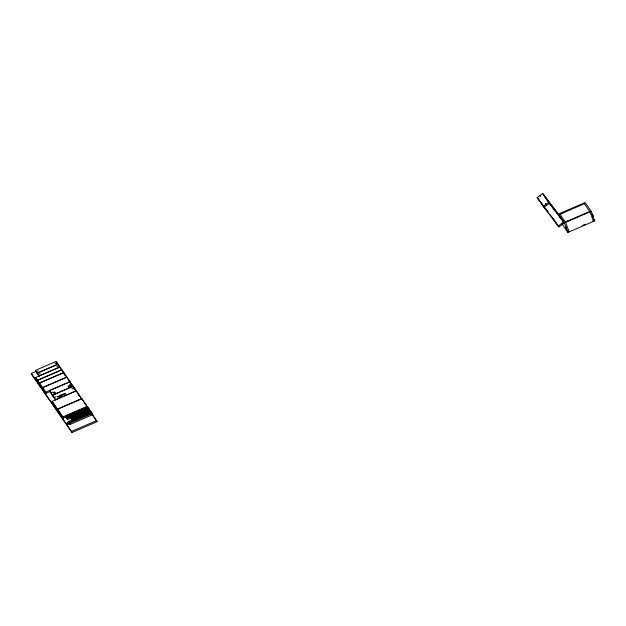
<?xml version="1.0" encoding="UTF-8"?>
<svg xmlns="http://www.w3.org/2000/svg" width="626" height="626" viewBox="0 0 626 626"><rect width="100%" height="100%" fill="white"/><g stroke="black" fill="none" stroke-linecap="round" stroke-linejoin="round"><path stroke-width="0.94" d="M592.642 216.792L592.525 216.213M67.592 424.193L67.185 423.082L68.617 421.353L90.934 411.72L91.936 413.692M543.415 194.412L549.495 203.168L543.963 207.276L537.171 197.581L542.703 193.473L558.329 214.108L585.107 202.558L591.187 211.314L594.7 220.861L567.915 232.41L561.835 223.654M545.911 198.317L543.767 194.929M542.703 193.473L548.783 202.229L543.258 206.337L558.877 226.972L564.409 222.872L591.187 211.314M549.135 202.652L558.384 215.234M557.969 213.685L543.595 195.062M561.514 219.327L559.19 216.26L563.337 221.416M563.697 221.933L558.173 226.041L552.085 217.277M59.939 395.538L59.767 395.945M60.073 395.601C60.863 394.599 58.531 396.07 60.417 395.499M60.292 395.914C59.454 396.962 61.943 395.444 59.955 395.945M68.242 386.117L68.218 386.876L69.001 386.868L70.558 386.195L70.981 385.679L70.55 385.209L68.242 386.117L68.649 387.228L71.043 386.344M37.615 374.184L35.353 370.412L56.05 361.484L58.398 365.388M91.748 413.418L97.116 421.674L71.959 432.527L31.707 374.559L31.3 373.448L35.635 371.578M36.277 371.742L38.311 370.866M54.947 363.69L56.974 362.814M35.353 370.412L37.2 373.073L57.897 364.144M38.217 374.528L40.244 373.659M56.88 366.484L58.914 365.607M59.838 366.938L39.141 375.866L37.294 373.198L57.983 364.277L60.245 368.049M37.834 381.344L35.58 377.564L59.924 367.063L66.771 377.447M35.58 377.564L37.427 380.232L61.771 369.731M63.711 372.517L61.864 369.856L37.513 380.358L39.368 383.018L63.711 372.517L64.118 373.628M39.454 383.151L63.797 372.65L66.872 377.071L42.529 387.572L39.454 383.151L42.936 388.683M70.034 381.625L66.959 377.196L42.615 387.697L45.682 392.126L70.034 381.625L70.535 382.862M52.905 396.211L49.431 390.679L70.12 381.75L73.602 387.283M42.529 387.572L46.097 393.238L49.571 391.735M50.964 392.885L52.991 392.017M69.627 384.841L71.654 383.965M54.642 392.111L53.421 392.635L53.93 393.363L55.151 392.838L54.642 392.111L55.049 393.222M49.431 390.679L52.498 395.1L73.195 386.172M76.356 390.726L73.281 386.305L52.584 395.225L55.659 399.654L76.356 390.726L76.849 391.97M71.967 388.949L74.392 387.901M54.126 397.44L56.152 396.563M60.487 395.194L59.407 396.086M61.082 395.029L65.112 393.292L65.48 393.824L61.325 395.687L61.082 395.029L61.692 396.211M57.694 396.821L58.914 396.297L59.274 396.806M57.874 410.194L52.099 401.352L76.442 390.859L82.311 399.826M52.099 401.352L57.459 409.083L81.81 398.582M87.264 406.446L81.896 398.715L57.553 409.216L62.921 416.939L87.264 406.446L87.765 407.683M66.207 417.652L65.44 416.024L87.358 406.571L88.211 408.324M65.44 416.024L65.8 416.54L87.71 407.088M57.459 409.083L63.328 418.058L65.933 416.932M66.246 417.182L88.156 407.729L87.804 407.213L65.886 416.666L66.653 418.293L65.8 416.54M67.107 418.935L66.34 417.307L88.25 407.862L89.103 409.615M66.34 417.307L66.692 417.824L88.61 408.371M89.056 409.021L88.696 408.504L66.786 417.957L67.138 418.465L89.056 409.021L89.549 410.257M70.887 417.026L89.142 409.146L89.502 409.662L71.239 417.542L70.887 417.026L71.654 418.653L71.239 417.542M72.1 419.295L71.333 417.667L89.588 409.795L90.449 411.548M66.692 417.824L67.553 419.584L71.935 417.691M71.333 417.667L71.693 418.184L89.948 410.304M90.394 410.953L90.034 410.437L71.779 418.309L72.139 418.825L90.394 410.953L90.895 412.19M72.225 418.958L72.992 420.586L72.225 418.958L90.488 411.079L91.341 412.839M72.585 419.467L90.84 411.595M67.185 423.082L91.529 412.581M67.272 423.215L91.615 412.714L92.218 413.567L92.625 414.686L70.308 424.311L67.678 424.326L67.272 423.215L69.901 423.199L92.218 413.567M562.578 213.161L559.973 214.288L584.316 203.786M31.3 373.448L71.552 431.416L96.709 420.562M567.946 220.892L565.333 222.011L589.684 211.51M582.689 225.368L585.302 224.249M60.519 396.579L60.871 396.156L60.151 396.579M70.691 385.264L71.121 386.399M548.783 202.229L564.409 222.872L567.915 232.41M549.307 203.207L555.121 210.884M537.171 197.581L543.564 206.024M545.269 208.27L548.11 212.026M538.243 199.037L542.218 204.287M543.352 205.79L547.899 211.791M549.605 214.037L551.874 217.042M592.9 216.846L592.673 216.424L592.877 216.823M583.886 203.082L589.974 211.846L593.479 221.385L593.127 220.868M592.603 216.275L592.845 216.752M593.597 219.264L594.7 220.861M559.542 213.583L565.622 222.34L569.136 231.886L568.776 231.37M557.617 213.169L564.409 222.872M557.085 212.879L557.445 213.396M557.625 213.654L563.165 221.549M546.271 198.919L549.667 203.724M565.568 226.784L566.162 227.637M539.941 195.523L540.535 196.384M545.426 203.427L546.021 204.287M553.353 219.014L558.877 226.972M61.974 370.537L56.05 361.484M67.373 378.315L76.763 391.837M77.389 392.737L90.801 412.065M64.032 374.027L65.135 375.616M68.445 380.381L70.096 382.768M72.859 386.735L74.51 389.122M78.367 394.677L79.471 396.266M92.155 414.529L97.116 421.674M39.086 376.312L37.2 373.073M55.557 400.03L52.498 395.1M592.689 216.549L592.579 216.236M592.501 215.383L592.822 216.166L592.525 215.587M592.157 214.303C591.539 213.192 592.681 215.407 592.086 214.374M91.615 412.714L92.03 413.825M89.588 409.795L90.003 410.906M73.281 386.305L73.688 387.416M70.167 385.287L70.574 386.399M65.112 393.292L65.347 393.95M72.139 418.825L72.546 419.936L71.693 418.184M61.074 396.219L60.941 395.851L59.861 396.743M69.901 423.199L70.308 424.311M67.138 418.465L67.553 419.584M71.552 431.416L71.959 432.527M62.921 416.939L63.328 418.058M45.682 392.126L46.097 393.238M39.368 383.018L39.774 384.129L37.427 380.232M592.728 215.399L593.088 216.213L592.744 215.407M57.968 396.594L58.805 396.407L57.968 396.594M58.077 396.876L58.907 396.688L58.077 396.876M566.06 228.122L565.701 227.606L566.64 229.703L566.06 228.122"/></g></svg>
